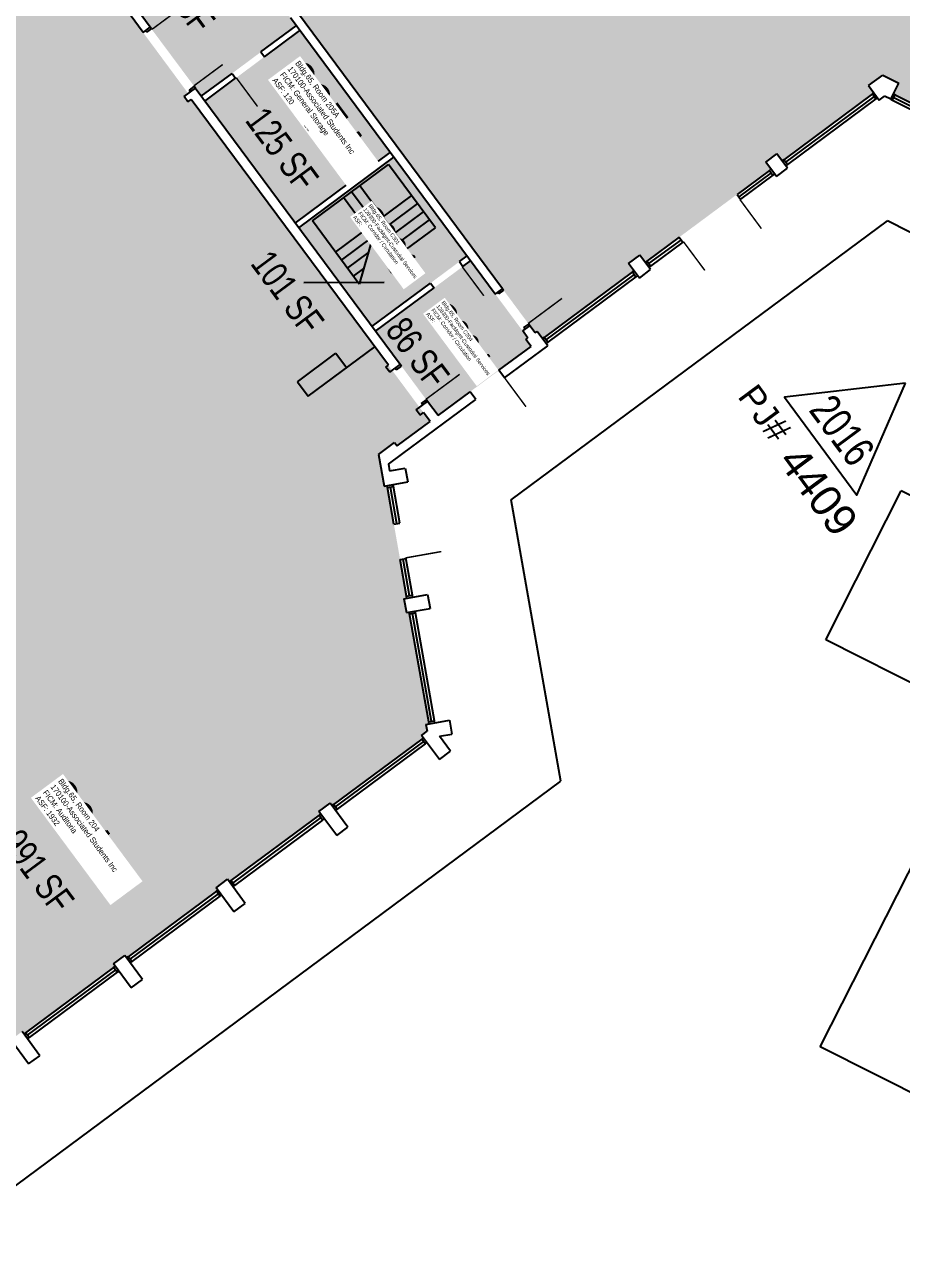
# Model space of a CAD drawing. Header units: inches. Extents: x 69218137 to 69223003, y 27671131 to 27674800.
# Drawn here: x 69219802 to 69220680, y 27671393 to 27672624 of the extents above; entities that cross this region are included whole.
import ezdxf
from ezdxf.enums import TextEntityAlignment as Align

# ---------------------------------------------------------------- set-up
doc = ezdxf.new("R2010")
doc.units = ezdxf.units.IN
doc.header["$LTSCALE"] = 25
doc.header["$MEASUREMENT"] = 0
doc.layers.get('0').update_dxf_attribs({"linetype": 'CONTINUOUS'})
for name, color, linetype in [('A-DOOR', 2, 'CONTINUOUS'), ('A-FLOR', 3, 'CONTINUOUS'), ('A-GLAZ', 1, 'CONTINUOUS'), ('A-IDEN-RNUM', 7, 'CONTINUOUS'), ('A-IDEN-SNUM', 4, 'CONTINUOUS'), ('A-IDEN-VNUM', 4, 'CONTINUOUS'), ('A-WALL', 5, 'CONTINUOUS'), ('AREA-TEXT', 3, 'CONTINUOUS'), ('Rooms-Category-Color', 7, 'CONTINUOUS'), ('Rooms-College-Color', 7, 'CONTINUOUS'), ('Rooms-Department-Color', 7, 'CONTINUOUS'), ('Rooms-Division-Color', 7, 'CONTINUOUS'), ('Rooms-Information', 7, 'CONTINUOUS')]:
    doc.layers.add(name, color=color, linetype=linetype)
doc.layers.add('A-REV', color=1, linetype='CONTINUOUS', true_color=0xff0000)
doc.styles.add('Arial', font='arial.ttf')
doc.styles.add('CP_AREA', font='arial.ttf', dxfattribs={"height": 15})
doc.styles.add('CP_ROOMSNUMBER', font='arial.ttf', dxfattribs={"height": 1})
doc.styles.add('CP_ROOMVNUMBER', font='arial.ttf', dxfattribs={"width": 0.85, "height": 0.075})

# ---------------------------------------------------------------- blocks, each defined once
blk = doc.blocks.new('ProjectRev')
at = {"transparency": 16777216}
blk.add_lwpolyline([(0, 0.122), (-0.1221, -0.0895), (0.1221, -0.0895)], close=True, dxfattribs=at)
at = {"transparency": 16777216, "insert": (-0.1798, -0.1151), "char_height": 0.05, "attachment_point": 1, "style": 'Arial'}
blk.add_mtext_dynamic_manual_height_columns('PJ#', width=0.24749, gutter_width=0.3125, heights=[0], dxfattribs=at)
at = {"transparency": 16777216, "style": 'Arial', "width": 0.75}
blk.add_attdef('YEAR', text='', height=0.05, dxfattribs=at).set_placement((0, 0), align=Align.MIDDLE_CENTER)
at = {"transparency": 16777216, "style": 'Arial'}
blk.add_attdef('PROJECT', text='', height=0.05, dxfattribs=at).set_placement((-0.0537, -0.1151), align=Align.TOP_LEFT)

msp = doc.modelspace()

# ---------------------------------------------------------------- hatches: boundary and pattern name
at = {"layer": 'Rooms-Category-Color', "true_color": 0xadadad}
for points in [[(69220502.3, 27673934.6), (69220502.2, 27673934.5), (69220473.7, 27673949), (69220363.4, 27673731.3), (69220383.9, 27673721), (69220329.2, 27673613), (69220335.4, 27673609.9), (69220327.3, 27673593.8), (69220321, 27673597), (69220155.6, 27673270.5), (69220161.8, 27673267.3), (69220153.7, 27673251.3), (69220137.6, 27673259.4), (69220139.7, 27673263.4), (69219933.6, 27673367.9), (69219805.2, 27673433), (69219804, 27673430.7), (69219801.4, 27673432.1), (69219749.8, 27673330.4), (69219752.5, 27673329.1), (69219746.2, 27673316.6), (69219743.1, 27673318.1), (69219692, 27673216.2), (69219694.6, 27673214.9), (69219688.3, 27673202.4), (69219685.6, 27673203.8), (69219634.1, 27673102.1), (69219636.8, 27673100.7), (69219635, 27673097.2), (69219971.2, 27672926.7), (69219973.9, 27672932.1), (69219986.4, 27672925.7), (69219935.4, 27672825.1), (69220313.1, 27672315.6), (69220315.1, 27672317.1), (69220320.5, 27672309.9), (69220412.1, 27672377.8), (69220406.7, 27672385), (69220418, 27672393.3), (69220423.3, 27672386.1), (69220549.2, 27672479.5), (69220543.9, 27672486.7), (69220555.1, 27672495), (69220560.5, 27672487.8), (69220652.4, 27672555.9), (69220647, 27672563.2), (69220661.2, 27672573.7), (69220677.2, 27672565.5), (69220671.8, 27672554.8), (69220763.7, 27672508.3), (69220769.1, 27672519), (69220781.6, 27672512.6), (69220776.1, 27672501.9), (69220877.8, 27672450.4), (69220883.3, 27672461.1), (69220896, 27672454.6), (69220893.3, 27672449.3), (69220994.9, 27672397.8), (69220997.7, 27672403.1), (69221009.9, 27672396.9), (69221004.5, 27672386.2), (69221106.2, 27672334.6), (69221111.6, 27672345.3), (69221117.8, 27672342.2), (69221121, 27672348.4), (69221142.4, 27672337.6), (69221140, 27672332.8), (69221537.8, 27672131.2), (69221647.8, 27672348.2), (69221551.5, 27672397.1), (69221615.7, 27672523.7), (69221712, 27672474.9), (69221765.4, 27672580.1), (69221760, 27672582.9), (69221766.3, 27672595.3), (69221778.8, 27672589), (69221777, 27672585.5), (69221909.9, 27672518.1), (69221911.7, 27672521.7), (69221915.3, 27672519.8), (69222026.5, 27672739.3), (69221593, 27672959), (69221769.4, 27673306.9), (69221887.1, 27673247.2), (69221961, 27673393), (69221843.3, 27673452.7), (69221890.3, 27673545.5), (69221922.4, 27673529.2), (69221949.8, 27673583.1), (69221917.6, 27673599.4), (69221940.2, 27673644), (69221832.3, 27673698.7), (69221830.5, 27673695.2), (69221817.1, 27673701.9), (69221765.6, 27673600.3), (69221779, 27673593.5), (69221772.6, 27673581), (69221759.3, 27673587.8), (69221707.7, 27673486.1), (69221721.1, 27673479.3), (69221714.8, 27673466.8), (69221701.4, 27673473.6), (69221649.9, 27673371.9), (69221663.2, 27673365.1), (69221656.9, 27673352.6), (69221640.8, 27673360.8), (69221602.8, 27673285.6), (69221605.4, 27673284.3), (69221592, 27673257.7), (69221605.4, 27673251), (69221599, 27673238.5), (69221585.7, 27673245.2), (69221534.1, 27673143.6), (69221547.5, 27673136.8), (69221541.2, 27673124.3), (69221527.8, 27673131.1), (69221476.2, 27673029.4), (69221489.6, 27673022.6), (69221483.3, 27673010.1), (69221461.9, 27673021), (69221464.2, 27673025.4), (69221129.7, 27673195), (69221126.5, 27673188.7), (69221110.4, 27673196.9), (69221287.2, 27673545.6), (69220962.5, 27673710.2), (69220958.9, 27673703), (69220939.3, 27673713), (69220942.9, 27673720.1), (69220505.8, 27673941.7), (69220502.9, 27673935.7), (69220539, 27673821.7), (69220864.7, 27673656.6), (69220851.2, 27673629.8), (69220894, 27673608.1), (69220907.6, 27673634.9), (69221141.3, 27673516.5), (69220777.8, 27672799.3), (69220201.6, 27673091.4), (69220462, 27673605.1), (69220435.2, 27673618.7), (69220538.3, 27673822.1), (69220502.2, 27673934.5)], [(69219862, 27672710), (69219869.2, 27672700.4), (69219862, 27672710), (69219957.2, 27672780.6), (69219964.3, 27672770.9), (69220009.6, 27672709.9), (69220022.7, 27672692.2), (69220068, 27672631.2), (69220073.9, 27672623.1), (69220038.5, 27672596.9), (69220009.6, 27672575.4), (69219978.9, 27672552.7), (69219973, 27672560.7), (69219927.6, 27672621.7), (69219914.5, 27672639.4), (69219869.2, 27672700.4)], [(69220149.7, 27672322), (69220076.5, 27672420.9), (69220171.6, 27672491.4), (69220244.9, 27672392.6)], [(69220205.4, 27672246.9), (69220178, 27672283.9), (69220153.3, 27672317.2), (69220248.4, 27672387.8), (69220273.2, 27672354.4), (69220300.6, 27672317.5), (69220305.9, 27672310.2), (69220303.9, 27672308.8), (69220309, 27672301.9), (69220215.8, 27672232.8)]]:
    msp.add_hatch(color=253, dxfattribs=at).paths.add_polyline_path(points)
at = {"layer": 'Rooms-Category-Color', "true_color": 0xffe090}
for points in [[(69219640.6, 27672923), (69219673.5, 27672947.5), (69219857.6, 27672699.2), (69219854.4, 27672696.8), (69219857.9, 27672692), (69219862.1, 27672695.1), (69219907.4, 27672634.1), (69219920.5, 27672616.4), (69219965.7, 27672555.3), (69219961.6, 27672552.2), (69219965.4, 27672547), (69219968.6, 27672549.4), (69220152.4, 27672301.6), (69219338.7, 27671698.3), (69219306.6, 27671741.7), (69219279.2, 27671778.6), (69219224.4, 27671852.5), (69218974.2, 27672189.8), (69218919.4, 27672263.8), (69218892, 27672300.7), (69218859.8, 27672344.1), (69219611.7, 27672901.6)], [(69220156.3, 27672193.7), (69220157.8, 27672185.3), (69220161.8, 27672162.2), (69220164.8, 27672162.7), (69220184.7, 27672049.9), (69220181.7, 27672049.4), (69220184.1, 27672035.6), (69220187.1, 27672036.1), (69220206.8, 27671924.1), (69220203.9, 27671923.6), (69220205.1, 27671916.8), (69220199.3, 27671912.5), (69220201.1, 27671910.1), (69220109.5, 27671842.2), (69220107.7, 27671844.6), (69220096.5, 27671836.3), (69220098.3, 27671833.9), (69220006.7, 27671766), (69220004.9, 27671768.4), (69219993.7, 27671760), (69219995.5, 27671757.6), (69219903.9, 27671689.7), (69219902.1, 27671692.1), (69219890.9, 27671683.8), (69219892.6, 27671681.4), (69219801.1, 27671613.5), (69219799.3, 27671615.9), (69219788, 27671607.6), (69219789.9, 27671605.1), (69219698.3, 27671537.2), (69219696.5, 27671539.7), (69219690.7, 27671535.4), (69219684.6, 27671538.5), (69219683.2, 27671535.8), (69219581.7, 27671587.2), (69219583.1, 27671589.9), (69219570.6, 27671596.3), (69219569.2, 27671593.5), (69219466.4, 27671645.6), (69219468, 27671648.5), (69219462.4, 27671651.4), (69219449.6, 27671657.9), (69219438.6, 27671663.4), (69219418.1, 27671648.2), (69219421.1, 27671644.2), (69219389.1, 27671620.4), (69219339.2, 27671687.7), (69219338.7, 27671698.3), (69220152.4, 27672301.6), (69220207.8, 27672226.9), (69220174.8, 27672202.5), (69220172.4, 27672205.7)]]:
    msp.add_hatch(color=41, dxfattribs=at).paths.add_polyline_path(points)
at = {"layer": 'Rooms-Category-Color', "true_color": 0xe3c5e1}
msp.add_hatch(color=254, dxfattribs=at).paths.add_polyline_path([(69220042.1, 27672592.1), (69220077.5, 27672618.3), (69220168, 27672496.2), (69220072.9, 27672425.7), (69219982.5, 27672547.8), (69220013.2, 27672570.6)])
at = {"layer": 'Rooms-College-Color', "true_color": 0xadadad}
for points in [[(69220502.3, 27673934.6), (69220502.2, 27673934.5), (69220473.7, 27673949), (69220363.4, 27673731.3), (69220383.9, 27673721), (69220329.2, 27673613), (69220335.4, 27673609.9), (69220327.3, 27673593.8), (69220321, 27673597), (69220155.6, 27673270.5), (69220161.8, 27673267.3), (69220153.7, 27673251.3), (69220137.6, 27673259.4), (69220139.7, 27673263.4), (69219933.6, 27673367.9), (69219805.2, 27673433), (69219804, 27673430.7), (69219801.4, 27673432.1), (69219749.8, 27673330.4), (69219752.5, 27673329.1), (69219746.2, 27673316.6), (69219743.1, 27673318.1), (69219692, 27673216.2), (69219694.6, 27673214.9), (69219688.3, 27673202.4), (69219685.6, 27673203.8), (69219634.1, 27673102.1), (69219636.8, 27673100.7), (69219635, 27673097.2), (69219971.2, 27672926.7), (69219973.9, 27672932.1), (69219986.4, 27672925.7), (69219935.4, 27672825.1), (69220313.1, 27672315.6), (69220315.1, 27672317.1), (69220320.5, 27672309.9), (69220412.1, 27672377.8), (69220406.7, 27672385), (69220418, 27672393.3), (69220423.3, 27672386.1), (69220549.2, 27672479.5), (69220543.9, 27672486.7), (69220555.1, 27672495), (69220560.5, 27672487.8), (69220652.4, 27672555.9), (69220647, 27672563.2), (69220661.2, 27672573.7), (69220677.2, 27672565.5), (69220671.8, 27672554.8), (69220763.7, 27672508.3), (69220769.1, 27672519), (69220781.6, 27672512.6), (69220776.1, 27672501.9), (69220877.8, 27672450.4), (69220883.3, 27672461.1), (69220896, 27672454.6), (69220893.3, 27672449.3), (69220994.9, 27672397.8), (69220997.7, 27672403.1), (69221009.9, 27672396.9), (69221004.5, 27672386.2), (69221106.2, 27672334.6), (69221111.6, 27672345.3), (69221117.8, 27672342.2), (69221121, 27672348.4), (69221142.4, 27672337.6), (69221140, 27672332.8), (69221537.8, 27672131.2), (69221647.8, 27672348.2), (69221551.5, 27672397.1), (69221615.7, 27672523.7), (69221712, 27672474.9), (69221765.4, 27672580.1), (69221760, 27672582.9), (69221766.3, 27672595.3), (69221778.8, 27672589), (69221777, 27672585.5), (69221909.9, 27672518.1), (69221911.7, 27672521.7), (69221915.3, 27672519.8), (69222026.5, 27672739.3), (69221593, 27672959), (69221769.4, 27673306.9), (69221887.1, 27673247.2), (69221961, 27673393), (69221843.3, 27673452.7), (69221890.3, 27673545.5), (69221922.4, 27673529.2), (69221949.8, 27673583.1), (69221917.6, 27673599.4), (69221940.2, 27673644), (69221832.3, 27673698.7), (69221830.5, 27673695.2), (69221817.1, 27673701.9), (69221765.6, 27673600.3), (69221779, 27673593.5), (69221772.6, 27673581), (69221759.3, 27673587.8), (69221707.7, 27673486.1), (69221721.1, 27673479.3), (69221714.8, 27673466.8), (69221701.4, 27673473.6), (69221649.9, 27673371.9), (69221663.2, 27673365.1), (69221656.9, 27673352.6), (69221640.8, 27673360.8), (69221602.8, 27673285.6), (69221605.4, 27673284.3), (69221592, 27673257.7), (69221605.4, 27673251), (69221599, 27673238.5), (69221585.7, 27673245.2), (69221534.1, 27673143.6), (69221547.5, 27673136.8), (69221541.2, 27673124.3), (69221527.8, 27673131.1), (69221476.2, 27673029.4), (69221489.6, 27673022.6), (69221483.3, 27673010.1), (69221461.9, 27673021), (69221464.2, 27673025.4), (69221129.7, 27673195), (69221126.5, 27673188.7), (69221110.4, 27673196.9), (69221287.2, 27673545.6), (69220962.5, 27673710.2), (69220958.9, 27673703), (69220939.3, 27673713), (69220942.9, 27673720.1), (69220505.8, 27673941.7), (69220502.9, 27673935.7), (69220539, 27673821.7), (69220864.7, 27673656.6), (69220851.2, 27673629.8), (69220894, 27673608.1), (69220907.6, 27673634.9), (69221141.3, 27673516.5), (69220777.8, 27672799.3), (69220201.6, 27673091.4), (69220462, 27673605.1), (69220435.2, 27673618.7), (69220538.3, 27673822.1), (69220502.2, 27673934.5)], [(69219640.6, 27672923), (69219673.5, 27672947.5), (69219857.6, 27672699.2), (69219854.4, 27672696.8), (69219857.9, 27672692), (69219862.1, 27672695.1), (69219907.4, 27672634.1), (69219920.5, 27672616.4), (69219965.7, 27672555.3), (69219961.6, 27672552.2), (69219965.4, 27672547), (69219968.6, 27672549.4), (69220152.4, 27672301.6), (69219338.7, 27671698.3), (69219306.6, 27671741.7), (69219279.2, 27671778.6), (69219224.4, 27671852.5), (69218974.2, 27672189.8), (69218919.4, 27672263.8), (69218892, 27672300.7), (69218859.8, 27672344.1), (69219611.7, 27672901.6)], [(69219862, 27672710), (69219869.2, 27672700.4), (69219862, 27672710), (69219957.2, 27672780.6), (69219964.3, 27672770.9), (69220009.6, 27672709.9), (69220022.7, 27672692.2), (69220068, 27672631.2), (69220073.9, 27672623.1), (69220038.5, 27672596.9), (69220009.6, 27672575.4), (69219978.9, 27672552.7), (69219973, 27672560.7), (69219927.6, 27672621.7), (69219914.5, 27672639.4), (69219869.2, 27672700.4)], [(69220042.1, 27672592.1), (69220077.5, 27672618.3), (69220168, 27672496.2), (69220072.9, 27672425.7), (69219982.5, 27672547.8), (69220013.2, 27672570.6)], [(69220149.7, 27672322), (69220076.5, 27672420.9), (69220171.6, 27672491.4), (69220244.9, 27672392.6)], [(69220205.4, 27672246.9), (69220178, 27672283.9), (69220153.3, 27672317.2), (69220248.4, 27672387.8), (69220273.2, 27672354.4), (69220300.6, 27672317.5), (69220305.9, 27672310.2), (69220303.9, 27672308.8), (69220309, 27672301.9), (69220215.8, 27672232.8)], [(69220156.3, 27672193.7), (69220157.8, 27672185.3), (69220161.8, 27672162.2), (69220164.8, 27672162.7), (69220184.7, 27672049.9), (69220181.7, 27672049.4), (69220184.1, 27672035.6), (69220187.1, 27672036.1), (69220206.8, 27671924.1), (69220203.9, 27671923.6), (69220205.1, 27671916.8), (69220199.3, 27671912.5), (69220201.1, 27671910.1), (69220109.5, 27671842.2), (69220107.7, 27671844.6), (69220096.5, 27671836.3), (69220098.3, 27671833.9), (69220006.7, 27671766), (69220004.9, 27671768.4), (69219993.7, 27671760), (69219995.5, 27671757.6), (69219903.9, 27671689.7), (69219902.1, 27671692.1), (69219890.9, 27671683.8), (69219892.6, 27671681.4), (69219801.1, 27671613.5), (69219799.3, 27671615.9), (69219788, 27671607.6), (69219789.9, 27671605.1), (69219698.3, 27671537.2), (69219696.5, 27671539.7), (69219690.7, 27671535.4), (69219684.6, 27671538.5), (69219683.2, 27671535.8), (69219581.7, 27671587.2), (69219583.1, 27671589.9), (69219570.6, 27671596.3), (69219569.2, 27671593.5), (69219466.4, 27671645.6), (69219468, 27671648.5), (69219462.4, 27671651.4), (69219449.6, 27671657.9), (69219438.6, 27671663.4), (69219418.1, 27671648.2), (69219421.1, 27671644.2), (69219389.1, 27671620.4), (69219339.2, 27671687.7), (69219338.7, 27671698.3), (69220152.4, 27672301.6), (69220207.8, 27672226.9), (69220174.8, 27672202.5), (69220172.4, 27672205.7)]]:
    msp.add_hatch(color=253, dxfattribs=at).paths.add_polyline_path(points)
at = {"layer": 'Rooms-Department-Color', "true_color": 0xacacac}
for points in [[(69220502.3, 27673934.6), (69220502.2, 27673934.5), (69220473.7, 27673949), (69220363.4, 27673731.3), (69220383.9, 27673721), (69220329.2, 27673613), (69220335.4, 27673609.9), (69220327.3, 27673593.8), (69220321, 27673597), (69220155.6, 27673270.5), (69220161.8, 27673267.3), (69220153.7, 27673251.3), (69220137.6, 27673259.4), (69220139.7, 27673263.4), (69219933.6, 27673367.9), (69219805.2, 27673433), (69219804, 27673430.7), (69219801.4, 27673432.1), (69219749.8, 27673330.4), (69219752.5, 27673329.1), (69219746.2, 27673316.6), (69219743.1, 27673318.1), (69219692, 27673216.2), (69219694.6, 27673214.9), (69219688.3, 27673202.4), (69219685.6, 27673203.8), (69219634.1, 27673102.1), (69219636.8, 27673100.7), (69219635, 27673097.2), (69219971.2, 27672926.7), (69219973.9, 27672932.1), (69219986.4, 27672925.7), (69219935.4, 27672825.1), (69220313.1, 27672315.6), (69220315.1, 27672317.1), (69220320.5, 27672309.9), (69220412.1, 27672377.8), (69220406.7, 27672385), (69220418, 27672393.3), (69220423.3, 27672386.1), (69220549.2, 27672479.5), (69220543.9, 27672486.7), (69220555.1, 27672495), (69220560.5, 27672487.8), (69220652.4, 27672555.9), (69220647, 27672563.2), (69220661.2, 27672573.7), (69220677.2, 27672565.5), (69220671.8, 27672554.8), (69220763.7, 27672508.3), (69220769.1, 27672519), (69220781.6, 27672512.6), (69220776.1, 27672501.9), (69220877.8, 27672450.4), (69220883.3, 27672461.1), (69220896, 27672454.6), (69220893.3, 27672449.3), (69220994.9, 27672397.8), (69220997.7, 27672403.1), (69221009.9, 27672396.9), (69221004.5, 27672386.2), (69221106.2, 27672334.6), (69221111.6, 27672345.3), (69221117.8, 27672342.2), (69221121, 27672348.4), (69221142.4, 27672337.6), (69221140, 27672332.8), (69221537.8, 27672131.2), (69221647.8, 27672348.2), (69221551.5, 27672397.1), (69221615.7, 27672523.7), (69221712, 27672474.9), (69221765.4, 27672580.1), (69221760, 27672582.9), (69221766.3, 27672595.3), (69221778.8, 27672589), (69221777, 27672585.5), (69221909.9, 27672518.1), (69221911.7, 27672521.7), (69221915.3, 27672519.8), (69222026.5, 27672739.3), (69221593, 27672959), (69221769.4, 27673306.9), (69221887.1, 27673247.2), (69221961, 27673393), (69221843.3, 27673452.7), (69221890.3, 27673545.5), (69221922.4, 27673529.2), (69221949.8, 27673583.1), (69221917.6, 27673599.4), (69221940.2, 27673644), (69221832.3, 27673698.7), (69221830.5, 27673695.2), (69221817.1, 27673701.9), (69221765.6, 27673600.3), (69221779, 27673593.5), (69221772.6, 27673581), (69221759.3, 27673587.8), (69221707.7, 27673486.1), (69221721.1, 27673479.3), (69221714.8, 27673466.8), (69221701.4, 27673473.6), (69221649.9, 27673371.9), (69221663.2, 27673365.1), (69221656.9, 27673352.6), (69221640.8, 27673360.8), (69221602.8, 27673285.6), (69221605.4, 27673284.3), (69221592, 27673257.7), (69221605.4, 27673251), (69221599, 27673238.5), (69221585.7, 27673245.2), (69221534.1, 27673143.6), (69221547.5, 27673136.8), (69221541.2, 27673124.3), (69221527.8, 27673131.1), (69221476.2, 27673029.4), (69221489.6, 27673022.6), (69221483.3, 27673010.1), (69221461.9, 27673021), (69221464.2, 27673025.4), (69221129.7, 27673195), (69221126.5, 27673188.7), (69221110.4, 27673196.9), (69221287.2, 27673545.6), (69220962.5, 27673710.2), (69220958.9, 27673703), (69220939.3, 27673713), (69220942.9, 27673720.1), (69220505.8, 27673941.7), (69220502.9, 27673935.7), (69220539, 27673821.7), (69220864.7, 27673656.6), (69220851.2, 27673629.8), (69220894, 27673608.1), (69220907.6, 27673634.9), (69221141.3, 27673516.5), (69220777.8, 27672799.3), (69220201.6, 27673091.4), (69220462, 27673605.1), (69220435.2, 27673618.7), (69220538.3, 27673822.1), (69220502.2, 27673934.5)], [(69219862, 27672710), (69219869.2, 27672700.4), (69219862, 27672710), (69219957.2, 27672780.6), (69219964.3, 27672770.9), (69220009.6, 27672709.9), (69220022.7, 27672692.2), (69220068, 27672631.2), (69220073.9, 27672623.1), (69220038.5, 27672596.9), (69220009.6, 27672575.4), (69219978.9, 27672552.7), (69219973, 27672560.7), (69219927.6, 27672621.7), (69219914.5, 27672639.4), (69219869.2, 27672700.4)], [(69220149.7, 27672322), (69220076.5, 27672420.9), (69220171.6, 27672491.4), (69220244.9, 27672392.6)], [(69220205.4, 27672246.9), (69220178, 27672283.9), (69220153.3, 27672317.2), (69220248.4, 27672387.8), (69220273.2, 27672354.4), (69220300.6, 27672317.5), (69220305.9, 27672310.2), (69220303.9, 27672308.8), (69220309, 27672301.9), (69220215.8, 27672232.8)]]:
    msp.add_hatch(color=253, dxfattribs=at).paths.add_polyline_path(points)
at = {"layer": 'Rooms-Department-Color', "true_color": 0x604aed}
for points in [[(69219640.6, 27672923), (69219673.5, 27672947.5), (69219857.6, 27672699.2), (69219854.4, 27672696.8), (69219857.9, 27672692), (69219862.1, 27672695.1), (69219907.4, 27672634.1), (69219920.5, 27672616.4), (69219965.7, 27672555.3), (69219961.6, 27672552.2), (69219965.4, 27672547), (69219968.6, 27672549.4), (69220152.4, 27672301.6), (69219338.7, 27671698.3), (69219306.6, 27671741.7), (69219279.2, 27671778.6), (69219224.4, 27671852.5), (69218974.2, 27672189.8), (69218919.4, 27672263.8), (69218892, 27672300.7), (69218859.8, 27672344.1), (69219611.7, 27672901.6)], [(69220042.1, 27672592.1), (69220077.5, 27672618.3), (69220168, 27672496.2), (69220072.9, 27672425.7), (69219982.5, 27672547.8), (69220013.2, 27672570.6)], [(69220156.3, 27672193.7), (69220157.8, 27672185.3), (69220161.8, 27672162.2), (69220164.8, 27672162.7), (69220184.7, 27672049.9), (69220181.7, 27672049.4), (69220184.1, 27672035.6), (69220187.1, 27672036.1), (69220206.8, 27671924.1), (69220203.9, 27671923.6), (69220205.1, 27671916.8), (69220199.3, 27671912.5), (69220201.1, 27671910.1), (69220109.5, 27671842.2), (69220107.7, 27671844.6), (69220096.5, 27671836.3), (69220098.3, 27671833.9), (69220006.7, 27671766), (69220004.9, 27671768.4), (69219993.7, 27671760), (69219995.5, 27671757.6), (69219903.9, 27671689.7), (69219902.1, 27671692.1), (69219890.9, 27671683.8), (69219892.6, 27671681.4), (69219801.1, 27671613.5), (69219799.3, 27671615.9), (69219788, 27671607.6), (69219789.9, 27671605.1), (69219698.3, 27671537.2), (69219696.5, 27671539.7), (69219690.7, 27671535.4), (69219684.6, 27671538.5), (69219683.2, 27671535.8), (69219581.7, 27671587.2), (69219583.1, 27671589.9), (69219570.6, 27671596.3), (69219569.2, 27671593.5), (69219466.4, 27671645.6), (69219468, 27671648.5), (69219462.4, 27671651.4), (69219449.6, 27671657.9), (69219438.6, 27671663.4), (69219418.1, 27671648.2), (69219421.1, 27671644.2), (69219389.1, 27671620.4), (69219339.2, 27671687.7), (69219338.7, 27671698.3), (69220152.4, 27672301.6), (69220207.8, 27672226.9), (69220174.8, 27672202.5), (69220172.4, 27672205.7)]]:
    msp.add_hatch(color=173, dxfattribs=at).paths.add_polyline_path(points)
at = {"layer": 'Rooms-Division-Color', "true_color": 0xadadad}
for points in [[(69220502.3, 27673934.6), (69220502.2, 27673934.5), (69220473.7, 27673949), (69220363.4, 27673731.3), (69220383.9, 27673721), (69220329.2, 27673613), (69220335.4, 27673609.9), (69220327.3, 27673593.8), (69220321, 27673597), (69220155.6, 27673270.5), (69220161.8, 27673267.3), (69220153.7, 27673251.3), (69220137.6, 27673259.4), (69220139.7, 27673263.4), (69219933.6, 27673367.9), (69219805.2, 27673433), (69219804, 27673430.7), (69219801.4, 27673432.1), (69219749.8, 27673330.4), (69219752.5, 27673329.1), (69219746.2, 27673316.6), (69219743.1, 27673318.1), (69219692, 27673216.2), (69219694.6, 27673214.9), (69219688.3, 27673202.4), (69219685.6, 27673203.8), (69219634.1, 27673102.1), (69219636.8, 27673100.7), (69219635, 27673097.2), (69219971.2, 27672926.7), (69219973.9, 27672932.1), (69219986.4, 27672925.7), (69219935.4, 27672825.1), (69220313.1, 27672315.6), (69220315.1, 27672317.1), (69220320.5, 27672309.9), (69220412.1, 27672377.8), (69220406.7, 27672385), (69220418, 27672393.3), (69220423.3, 27672386.1), (69220549.2, 27672479.5), (69220543.9, 27672486.7), (69220555.1, 27672495), (69220560.5, 27672487.8), (69220652.4, 27672555.9), (69220647, 27672563.2), (69220661.2, 27672573.7), (69220677.2, 27672565.5), (69220671.8, 27672554.8), (69220763.7, 27672508.3), (69220769.1, 27672519), (69220781.6, 27672512.6), (69220776.1, 27672501.9), (69220877.8, 27672450.4), (69220883.3, 27672461.1), (69220896, 27672454.6), (69220893.3, 27672449.3), (69220994.9, 27672397.8), (69220997.7, 27672403.1), (69221009.9, 27672396.9), (69221004.5, 27672386.2), (69221106.2, 27672334.6), (69221111.6, 27672345.3), (69221117.8, 27672342.2), (69221121, 27672348.4), (69221142.4, 27672337.6), (69221140, 27672332.8), (69221537.8, 27672131.2), (69221647.8, 27672348.2), (69221551.5, 27672397.1), (69221615.7, 27672523.7), (69221712, 27672474.9), (69221765.4, 27672580.1), (69221760, 27672582.9), (69221766.3, 27672595.3), (69221778.8, 27672589), (69221777, 27672585.5), (69221909.9, 27672518.1), (69221911.7, 27672521.7), (69221915.3, 27672519.8), (69222026.5, 27672739.3), (69221593, 27672959), (69221769.4, 27673306.9), (69221887.1, 27673247.2), (69221961, 27673393), (69221843.3, 27673452.7), (69221890.3, 27673545.5), (69221922.4, 27673529.2), (69221949.8, 27673583.1), (69221917.6, 27673599.4), (69221940.2, 27673644), (69221832.3, 27673698.7), (69221830.5, 27673695.2), (69221817.1, 27673701.9), (69221765.6, 27673600.3), (69221779, 27673593.5), (69221772.6, 27673581), (69221759.3, 27673587.8), (69221707.7, 27673486.1), (69221721.1, 27673479.3), (69221714.8, 27673466.8), (69221701.4, 27673473.6), (69221649.9, 27673371.9), (69221663.2, 27673365.1), (69221656.9, 27673352.6), (69221640.8, 27673360.8), (69221602.8, 27673285.6), (69221605.4, 27673284.3), (69221592, 27673257.7), (69221605.4, 27673251), (69221599, 27673238.5), (69221585.7, 27673245.2), (69221534.1, 27673143.6), (69221547.5, 27673136.8), (69221541.2, 27673124.3), (69221527.8, 27673131.1), (69221476.2, 27673029.4), (69221489.6, 27673022.6), (69221483.3, 27673010.1), (69221461.9, 27673021), (69221464.2, 27673025.4), (69221129.7, 27673195), (69221126.5, 27673188.7), (69221110.4, 27673196.9), (69221287.2, 27673545.6), (69220962.5, 27673710.2), (69220958.9, 27673703), (69220939.3, 27673713), (69220942.9, 27673720.1), (69220505.8, 27673941.7), (69220502.9, 27673935.7), (69220539, 27673821.7), (69220864.7, 27673656.6), (69220851.2, 27673629.8), (69220894, 27673608.1), (69220907.6, 27673634.9), (69221141.3, 27673516.5), (69220777.8, 27672799.3), (69220201.6, 27673091.4), (69220462, 27673605.1), (69220435.2, 27673618.7), (69220538.3, 27673822.1), (69220502.2, 27673934.5)], [(69219862, 27672710), (69219869.2, 27672700.4), (69219862, 27672710), (69219957.2, 27672780.6), (69219964.3, 27672770.9), (69220009.6, 27672709.9), (69220022.7, 27672692.2), (69220068, 27672631.2), (69220073.9, 27672623.1), (69220038.5, 27672596.9), (69220009.6, 27672575.4), (69219978.9, 27672552.7), (69219973, 27672560.7), (69219927.6, 27672621.7), (69219914.5, 27672639.4), (69219869.2, 27672700.4)], [(69220149.7, 27672322), (69220076.5, 27672420.9), (69220171.6, 27672491.4), (69220244.9, 27672392.6)], [(69220205.4, 27672246.9), (69220178, 27672283.9), (69220153.3, 27672317.2), (69220248.4, 27672387.8), (69220273.2, 27672354.4), (69220300.6, 27672317.5), (69220305.9, 27672310.2), (69220303.9, 27672308.8), (69220309, 27672301.9), (69220215.8, 27672232.8)]]:
    msp.add_hatch(color=253, dxfattribs=at).paths.add_polyline_path(points)
at = {"layer": 'Rooms-Division-Color', "true_color": 0x604aed}
for points in [[(69219640.6, 27672923), (69219673.5, 27672947.5), (69219857.6, 27672699.2), (69219854.4, 27672696.8), (69219857.9, 27672692), (69219862.1, 27672695.1), (69219907.4, 27672634.1), (69219920.5, 27672616.4), (69219965.7, 27672555.3), (69219961.6, 27672552.2), (69219965.4, 27672547), (69219968.6, 27672549.4), (69220152.4, 27672301.6), (69219338.7, 27671698.3), (69219306.6, 27671741.7), (69219279.2, 27671778.6), (69219224.4, 27671852.5), (69218974.2, 27672189.8), (69218919.4, 27672263.8), (69218892, 27672300.7), (69218859.8, 27672344.1), (69219611.7, 27672901.6)], [(69220042.1, 27672592.1), (69220077.5, 27672618.3), (69220168, 27672496.2), (69220072.9, 27672425.7), (69219982.5, 27672547.8), (69220013.2, 27672570.6)], [(69220156.3, 27672193.7), (69220157.8, 27672185.3), (69220161.8, 27672162.2), (69220164.8, 27672162.7), (69220184.7, 27672049.9), (69220181.7, 27672049.4), (69220184.1, 27672035.6), (69220187.1, 27672036.1), (69220206.8, 27671924.1), (69220203.9, 27671923.6), (69220205.1, 27671916.8), (69220199.3, 27671912.5), (69220201.1, 27671910.1), (69220109.5, 27671842.2), (69220107.7, 27671844.6), (69220096.5, 27671836.3), (69220098.3, 27671833.9), (69220006.7, 27671766), (69220004.9, 27671768.4), (69219993.7, 27671760), (69219995.5, 27671757.6), (69219903.9, 27671689.7), (69219902.1, 27671692.1), (69219890.9, 27671683.8), (69219892.6, 27671681.4), (69219801.1, 27671613.5), (69219799.3, 27671615.9), (69219788, 27671607.6), (69219789.9, 27671605.1), (69219698.3, 27671537.2), (69219696.5, 27671539.7), (69219690.7, 27671535.4), (69219684.6, 27671538.5), (69219683.2, 27671535.8), (69219581.7, 27671587.2), (69219583.1, 27671589.9), (69219570.6, 27671596.3), (69219569.2, 27671593.5), (69219466.4, 27671645.6), (69219468, 27671648.5), (69219462.4, 27671651.4), (69219449.6, 27671657.9), (69219438.6, 27671663.4), (69219418.1, 27671648.2), (69219421.1, 27671644.2), (69219389.1, 27671620.4), (69219339.2, 27671687.7), (69219338.7, 27671698.3), (69220152.4, 27672301.6), (69220207.8, 27672226.9), (69220174.8, 27672202.5), (69220172.4, 27672205.7)]]:
    msp.add_hatch(color=173, dxfattribs=at).paths.add_polyline_path(points)

# ---------------------------------------------------------------- linework, layer by layer
at = {"layer": 'A-DOOR'}
for points in [[(69219929.5, 27672619.6, 1.5, 1.5, 0), (69219958.4, 27672641, 0, 0, 0), (69219958.8, 27672640.4, 0, 0, -0.414214), (69219949.3, 27672590.4, 0, 0, -0.414214)], [(69219971.3, 27672562.9, 1.5, 1.5, 0), (69220000.2, 27672584.3, 0, 0, 0), (69219999.8, 27672584.9, 0, 0, 0.414214), (69219949.1, 27672590.3, 0, 0, 0.414214)], [(69220013.7, 27672571.2, 1.5, 1.5, 0), (69220035.1, 27672542.3, 0, 0, 0), (69220035.7, 27672542.8, 0, 0, 0.414214), (69220041.1, 27672593.4, 0, 0, 0.414214)], [(69220518.2, 27672449, 1.5, 1.5, 0), (69220539.6, 27672420, 0, 0, 0), (69220540.2, 27672420.5, 0, 0, -0.414214), (69220489.9, 27672428, 0, 0, -0.414214)], [(69220461.5, 27672407, 1.5, 1.5, 0), (69220483, 27672378.1, 0, 0, 0), (69220482.4, 27672377.6, 0, 0, 0.414214), (69220489.9, 27672428, 0, 0, 0.414214)], [(69220240.2, 27672381.6, 1.5, 1.5, 0), (69220261.7, 27672352.7, 0, 0, 0), (69220261.1, 27672352.3, 0, 0, -0.414214), (69220211, 27672361.8, 0, 0, -0.414214)], [(69220306.1, 27672325, 1.5, 1.5, 0), (69220339.9, 27672350.1, 0, 0, 0), (69220340.3, 27672349.5, 0, 0, 0.414214), (69220281.6, 27672358.2, 0, 0, 0.414214)], [(69220203.7, 27672249.1, 1.5, 1.5, 0), (69220237.5, 27672274.1, 0, 0, 0), (69220237.9, 27672273.5, 0, 0, 0.414214), (69220179.2, 27672282.2, 0, 0, 0.414214)], [(69220282.5, 27672270.5, 1.5, 1.5, 0), (69220303.9, 27672241.6, 0, 0, 0), (69220304.5, 27672242, 0, 0, -0.414214), (69220254.2, 27672249.5, 0, 0, -0.414214)], [(69220183.6, 27672090.3, 1.5, 1.5, 0), (69220219.1, 27672096.6, 0, 0, 0), (69220219.2, 27672095.8, 0, 0, 0.414214), (69220177.5, 27672125, 0, 0, 0.414214)]]:
    msp.add_lwpolyline(points, format="xyseb", dxfattribs=at)
at = {"layer": 'A-FLOR'}
for p, q in [((69220090, 27672427.7), (69220166.3, 27672484.3)), ((69220213.3, 27672420.9), (69220166.3, 27672484.3)), ((69220152.6, 27672425.6), (69220129.3, 27672456.9)), ((69220160.6, 27672431.6), (69220137.4, 27672462.9)), ((69220113.2, 27672396.4), (69220189.5, 27672453)), ((69220144.5, 27672419.6), (69220121.3, 27672451)), ((69220166.5, 27672423.5), (69220195.5, 27672445)), ((69220184.4, 27672399.4), (69220160.6, 27672431.6)), ((69220172.5, 27672415.5), (69220201.4, 27672436.9)), ((69220137, 27672364.3), (69220090, 27672427.7)), ((69220150.5, 27672411.6), (69220144.5, 27672419.6)), ((69220178.5, 27672407.5), (69220207.4, 27672428.9)), ((69220184.4, 27672399.4), (69220213.3, 27672420.9)), ((69220289.2, 27672148.4), (69220665.9, 27672427.8)), ((69220834.1, 27672342.5), (69220665.9, 27672427.8)), ((69220119.1, 27672388.4), (69220150.5, 27672411.6)), ((69220150.5, 27672411.6), (69220137, 27672364.3)), ((69220125.1, 27672380.3), (69220146, 27672395.8)), ((69220131.1, 27672372.3), (69220141.5, 27672380.1)), ((69220598.6, 27671600.8), (69220932.7, 27672260)), ((69220338.8, 27671866.6), (69220289.2, 27672148.4)), ((69220604.2, 27672008.3), (69220679.7, 27672157.3)), ((69220727.8, 27672132.9), (69220679.7, 27672157.3)), ((69220764.1, 27671927.3), (69220604.2, 27672008.3)), ((69219699.9, 27671392.8), (69220338.8, 27671866.6)), ((69220734.2, 27671532.1), (69220598.6, 27671600.8))]:
    msp.add_line(p, q, dxfattribs=at)
at = {"layer": 'A-GLAZ'}
for p, q in [((69220650.8, 27672554.8), (69220562.1, 27672489)), ((69220673.6, 27672553.9), (69220761.9, 27672509.2)), ((69220652.6, 27672552.3), (69220563.9, 27672486.6)), ((69220654.3, 27672549.9), (69220565.7, 27672484.2)), ((69220670.9, 27672548.6), (69220759.2, 27672503.8)), ((69220672.2, 27672551.2), (69220760.5, 27672506.5)), ((69220547.6, 27672478.3), (69220515.2, 27672454.2)), ((69220549.4, 27672475.9), (69220517, 27672451.8)), ((69220551.2, 27672473.5), (69220518.8, 27672449.4)), ((69220457.4, 27672411.3), (69220424.9, 27672387.3)), ((69220459.2, 27672408.9), (69220426.7, 27672384.9)), ((69220460.9, 27672406.5), (69220428.5, 27672382.5)), ((69220410.5, 27672376.6), (69220322.1, 27672311.1)), ((69220412.3, 27672374.2), (69220323.9, 27672308.6)), ((69220414, 27672371.8), (69220325.7, 27672306.2)), ((69220171.6, 27672124), (69220165.1, 27672160.7)), ((69220174.6, 27672124.5), (69220168.1, 27672161.2)), ((69220177.5, 27672125), (69220171.1, 27672161.7)), ((69220184.3, 27672051.9), (69220177.9, 27672088.6)), ((69220187.3, 27672052.4), (69220180.8, 27672089.1)), ((69220190.2, 27672052.9), (69220183.6, 27672090.3)), ((69220206.5, 27671926.1), (69220187.4, 27672034.1)), ((69220209.4, 27671926.6), (69220190.4, 27672034.7)), ((69220212.4, 27671927.1), (69220193.4, 27672035.2)), ((69220199.5, 27671908.9), (69220111.1, 27671843.4)), ((69220201.3, 27671906.5), (69220112.9, 27671841)), ((69220203.1, 27671904.1), (69220114.7, 27671838.6)), ((69220096.7, 27671832.7), (69220008.3, 27671767.2)), ((69220098.5, 27671830.3), (69220010.1, 27671764.7)), ((69220100.3, 27671827.8), (69220011.9, 27671762.3)), ((69219993.9, 27671756.4), (69219905.5, 27671690.9)), ((69219995.6, 27671754), (69219907.3, 27671688.5)), ((69219997.4, 27671751.6), (69219909.1, 27671686.1)), ((69219891, 27671680.2), (69219802.7, 27671614.7)), ((69219892.8, 27671677.8), (69219804.5, 27671612.3)), ((69219894.6, 27671675.4), (69219806.3, 27671609.9))]:
    msp.add_line(p, q, dxfattribs=at)
at = {"layer": 'A-IDEN-VNUM'}
msp.add_line((69220081.5, 27672366), (69220161.9, 27672366.4), dxfattribs=at)
at = {"layer": 'A-WALL'}
for p, q in [((69219927.7, 27672621.7), (69219914.6, 27672639.4)), ((69219920.5, 27672616.4), (69219907.4, 27672634.1)), ((69220273.2, 27672354.4), (69220068, 27672631.2)), ((69220280.4, 27672359.8), (69220075.2, 27672636.5)), ((69219920.5, 27672616.4), (69219927.7, 27672621.7)), ((69219924.1, 27672616.6), (69219922.9, 27672618.2)), ((69219924.1, 27672616.6), (69219928.9, 27672620.1)), ((69219928.9, 27672620.1), (69219927.7, 27672621.7)), ((69220038.5, 27672596.9), (69220073.9, 27672623.1)), ((69220042.1, 27672592.1), (69220077.5, 27672618.3)), ((69220038.5, 27672596.9), (69220042.1, 27672592.1)), ((69219978.8, 27672552.6), (69220009.6, 27672575.4)), ((69219982.3, 27672547.7), (69220013.2, 27672570.6)), ((69220009.6, 27672575.4), (69220013.2, 27672570.6)), ((69220647, 27672563.2), (69220661.2, 27672573.7)), ((69220661.2, 27672573.7), (69220677.2, 27672565.5)), ((69220669.1, 27672549.5), (69220677.2, 27672565.5)), ((69219961.6, 27672552.2), (69219973, 27672560.7)), ((69219966.9, 27672558.7), (69219971.8, 27672562.3)), ((69219968.1, 27672557.1), (69219966.9, 27672558.7)), ((69219973, 27672560.7), (69219971.8, 27672562.3)), ((69220178, 27672283.8), (69219972.8, 27672560.6)), ((69220647, 27672563.2), (69220657.7, 27672548.7)), ((69220652.4, 27672555.9), (69220650.8, 27672554.8)), ((69220650.8, 27672554.8), (69220654.3, 27672549.9)), ((69220670.9, 27672548.6), (69220673.6, 27672553.9)), ((69220671.8, 27672554.8), (69220673.6, 27672553.9)), ((69219965.4, 27672547), (69219961.6, 27672552.2)), ((69219965.4, 27672547), (69219968.6, 27672549.4)), ((69220166.1, 27672283.1), (69219968.6, 27672549.4)), ((69220656, 27672551.1), (69220654.3, 27672549.9)), ((69220657.7, 27672548.7), (69220662.9, 27672552.6)), ((69220669.1, 27672549.5), (69220662.9, 27672552.6)), ((69220669.1, 27672549.5), (69220670.9, 27672548.6)), ((69220072.9, 27672425.6), (69220168, 27672496.2)), ((69220076.4, 27672420.8), (69220171.6, 27672491.4)), ((69220543.9, 27672486.7), (69220555.1, 27672495)), ((69220565.8, 27672480.6), (69220555.1, 27672495)), ((69220554.6, 27672472.2), (69220543.9, 27672486.7)), ((69220549.2, 27672479.5), (69220547.6, 27672478.3)), ((69220554.6, 27672472.2), (69220565.8, 27672480.6)), ((69220562.1, 27672489), (69220560.5, 27672487.8)), ((69220565.7, 27672484.2), (69220562.1, 27672489)), ((69220565.7, 27672484.2), (69220564.1, 27672483)), ((69220547.6, 27672478.3), (69220551.2, 27672473.5)), ((69220552.8, 27672474.6), (69220551.2, 27672473.5)), ((69220515.2, 27672454.2), (69220518.8, 27672449.4)), ((69220457.4, 27672411.3), (69220460.9, 27672406.5)), ((69220406.7, 27672385), (69220418, 27672393.3)), ((69220428.7, 27672378.9), (69220418, 27672393.3)), ((69220237.2, 27672386.9), (69220244.9, 27672392.6)), ((69220237.2, 27672386.9), (69220240.8, 27672382.1)), ((69220240.8, 27672382.1), (69220248.4, 27672387.8)), ((69220417.4, 27672370.5), (69220406.7, 27672385)), ((69220424.9, 27672387.3), (69220423.3, 27672386.1)), ((69220428.5, 27672382.5), (69220424.9, 27672387.3)), ((69220428.5, 27672382.5), (69220426.9, 27672381.3)), ((69220412.1, 27672377.8), (69220410.5, 27672376.6)), ((69220410.5, 27672376.6), (69220414, 27672371.8)), ((69220415.7, 27672372.9), (69220414, 27672371.8)), ((69220417.4, 27672370.5), (69220428.7, 27672378.9)), ((69220149.7, 27672322), (69220208.3, 27672365.5)), ((69220153.3, 27672317.2), (69220211.9, 27672360.7)), ((69220208.3, 27672365.5), (69220211.9, 27672360.7)), ((69220273.2, 27672354.4), (69220280.4, 27672359.8)), ((69220276.8, 27672354.6), (69220275.6, 27672356.2)), ((69220276.8, 27672354.6), (69220281.6, 27672358.2)), ((69220281.6, 27672358.2), (69220280.4, 27672359.8)), ((69220300.6, 27672317.5), (69220307.8, 27672322.8)), ((69220301.8, 27672320.9), (69220306.6, 27672324.4)), ((69220303, 27672319.3), (69220301.8, 27672320.9)), ((69220307.8, 27672322.8), (69220306.6, 27672324.4)), ((69220313.1, 27672315.6), (69220307.8, 27672322.8)), ((69220305.9, 27672310.2), (69220300.6, 27672317.5)), ((69220303.9, 27672308.8), (69220305.9, 27672310.2)), ((69220309, 27672301.9), (69220303.9, 27672308.8)), ((69220313.1, 27672315.6), (69220315.1, 27672317.1)), ((69220325.9, 27672302.6), (69220315.1, 27672317.1)), ((69220322.1, 27672311.1), (69220320.5, 27672309.9)), ((69220325.7, 27672306.2), (69220322.1, 27672311.1)), ((69220075, 27672266.7), (69220113.6, 27672295.2)), ((69220085.8, 27672252.2), (69220152.4, 27672301.6)), ((69220113.6, 27672295.2), (69220124.3, 27672280.8)), ((69220276.8, 27672278.1), (69220309, 27672301.9)), ((69220282.5, 27672270.5), (69220325.9, 27672302.6)), ((69220325.7, 27672306.2), (69220324.1, 27672305)), ((69220163.7, 27672281.3), (69220166.1, 27672283.1)), ((69220167.5, 27672276.1), (69220178, 27672283.8)), ((69220174.3, 27672278.7), (69220179.2, 27672282.2)), ((69220179.2, 27672282.2), (69220178, 27672283.8)), ((69220167.5, 27672276.1), (69220163.7, 27672281.3)), ((69220174.3, 27672278.7), (69220173.1, 27672280.3)), ((69220282.5, 27672270.5), (69220276.8, 27672278.1)), ((69220075, 27672266.7), (69220085.8, 27672252.2)), ((69220180.5, 27672194.8), (69220253.6, 27672249)), ((69220194.1, 27672238.6), (69220205.4, 27672246.9)), ((69220199.4, 27672244.9), (69220204.2, 27672248.5)), ((69220205.4, 27672246.9), (69220204.2, 27672248.5)), ((69220215.8, 27672232.8), (69220205.4, 27672246.9)), ((69220215.8, 27672232.8), (69220247.9, 27672256.7)), ((69220253.6, 27672249), (69220247.9, 27672256.7)), ((69220198, 27672233.3), (69220194.1, 27672238.6)), ((69220198, 27672233.3), (69220201.2, 27672235.7)), ((69220200.5, 27672243.3), (69220199.4, 27672244.9)), ((69220207.8, 27672226.9), (69220201.2, 27672235.7)), ((69220174.8, 27672202.5), (69220207.8, 27672226.9)), ((69220156.3, 27672193.7), (69220172.4, 27672205.7)), ((69220172.4, 27672205.7), (69220174.8, 27672202.5)), ((69220156.3, 27672193.7), (69220161.8, 27672162.2)), ((69220166.1, 27672184.2), (69220180.5, 27672194.8)), ((69220166.1, 27672184.2), (69220167.3, 27672177.3)), ((69220167.3, 27672177.3), (69220183, 27672180.1)), ((69220183, 27672180.1), (69220185.5, 27672166.3)), ((69220161.8, 27672162.2), (69220185.5, 27672166.3)), ((69220165.1, 27672160.7), (69220164.8, 27672162.7)), ((69220165.1, 27672160.7), (69220171.1, 27672161.7)), ((69220171.1, 27672161.7), (69220170.7, 27672163.7)), ((69220171.6, 27672124), (69220177.5, 27672125)), ((69220177.9, 27672088.6), (69220183.8, 27672089.6)), ((69220181.7, 27672049.4), (69220205.3, 27672053.5)), ((69220181.7, 27672049.4), (69220184.1, 27672035.6)), ((69220184.3, 27672051.9), (69220190.2, 27672052.9)), ((69220184.7, 27672049.9), (69220184.3, 27672051.9)), ((69220190.6, 27672050.9), (69220190.2, 27672052.9)), ((69220205.3, 27672053.5), (69220207.8, 27672039.7)), ((69220184.1, 27672035.6), (69220207.8, 27672039.7)), ((69220187.4, 27672034.1), (69220187.1, 27672036.1)), ((69220193.4, 27672035.2), (69220193, 27672037.1)), ((69220187.4, 27672034.1), (69220193.4, 27672035.2)), ((69220203.7, 27671923.6), (69220227.4, 27671927.7)), ((69220206.5, 27671926.1), (69220212.4, 27671927.1)), ((69220206.8, 27671924.1), (69220206.5, 27671926.1)), ((69220212.7, 27671925.2), (69220212.4, 27671927.1)), ((69220227.4, 27671927.7), (69220229.8, 27671913.9)), ((69220199.3, 27671912.5), (69220204.9, 27671916.7)), ((69220217.2, 27671888.4), (69220199.3, 27671912.5)), ((69220203.7, 27671923.6), (69220204.9, 27671916.7)), ((69220217.3, 27671911.8), (69220229.8, 27671913.9)), ((69220199.5, 27671908.9), (69220201.1, 27671910.1)), ((69220203.1, 27671904.1), (69220199.5, 27671908.9)), ((69220203.1, 27671904.1), (69220204.7, 27671905.3)), ((69220228.4, 27671896.7), (69220217.3, 27671911.8)), ((69220217.2, 27671888.4), (69220228.4, 27671896.7)), ((69220096.5, 27671836.3), (69220107.7, 27671844.6)), ((69220125.6, 27671820.5), (69220107.7, 27671844.6)), ((69220111.1, 27671843.4), (69220109.5, 27671842.2)), ((69220114.7, 27671838.6), (69220111.1, 27671843.4)), ((69220114.7, 27671838.6), (69220113.1, 27671837.4)), ((69220114.4, 27671812.2), (69220096.5, 27671836.3)), ((69220096.7, 27671832.7), (69220098.3, 27671833.9)), ((69220100.3, 27671827.8), (69220096.7, 27671832.7)), ((69220100.3, 27671827.8), (69220101.9, 27671829)), ((69220114.4, 27671812.2), (69220125.6, 27671820.5)), ((69219993.7, 27671760), (69220004.9, 27671768.4)), ((69220022.8, 27671744.3), (69220004.9, 27671768.4)), ((69220008.3, 27671767.2), (69220006.7, 27671766)), ((69220011.9, 27671762.3), (69220008.3, 27671767.2)), ((69220011.5, 27671735.9), (69219993.7, 27671760)), ((69219993.9, 27671756.4), (69219995.5, 27671757.6)), ((69219997.4, 27671751.6), (69219993.9, 27671756.4)), ((69219997.4, 27671751.6), (69219999, 27671752.8)), ((69220011.9, 27671762.3), (69220010.3, 27671761.1)), ((69220011.5, 27671735.9), (69220022.8, 27671744.3)), ((69219890.9, 27671683.8), (69219902.1, 27671692.1)), ((69219920, 27671668), (69219902.1, 27671692.1)), ((69219905.5, 27671690.9), (69219903.9, 27671689.7)), ((69219909.1, 27671686.1), (69219905.5, 27671690.9)), ((69219908.7, 27671659.7), (69219890.9, 27671683.8)), ((69219891, 27671680.2), (69219892.6, 27671681.4)), ((69219894.6, 27671675.4), (69219891, 27671680.2)), ((69219909.1, 27671686.1), (69219907.5, 27671684.9)), ((69219894.6, 27671675.4), (69219896.2, 27671676.6)), ((69219908.7, 27671659.7), (69219920, 27671668)), ((69219805.9, 27671583.5), (69219788, 27671607.6)), ((69219817.2, 27671591.8), (69219799.3, 27671615.9)), ((69219802.7, 27671614.7), (69219801.1, 27671613.5)), ((69219806.3, 27671609.9), (69219802.7, 27671614.7)), ((69219806.3, 27671609.9), (69219804.6, 27671608.7)), ((69219805.9, 27671583.5), (69219817.2, 27671591.8))]:
    msp.add_line(p, q, dxfattribs=at)

# ---------------------------------------------------------------- block references
at = {"layer": 'A-REV'}
ref = msp.add_blockref('ProjectRev', (69220634.9, 27672228.8), dxfattribs=dict(at, xscale=499.9999999999998, yscale=499.9999999999998, zscale=499.9999999999998, rotation=306.5516615501077))
ref.add_attrib('YEAR', '2016', dxfattribs={"layer": '0', "transparency": 16777216, "height": 31.25, "rotation": 306.5517, "style": 'Arial', "width": 0.75}).set_placement((69220620.5, 27672218.1), align=Align.MIDDLE_CENTER)
ref.add_attrib('PROJECT', '4409', dxfattribs={"layer": '0', "transparency": 16777216, "height": 31.25, "rotation": 306.5517, "style": 'Arial'}).set_placement((69220580.5, 27672205.6), align=Align.TOP_LEFT)

# ---------------------------------------------------------------- texts
at = {"layer": 'A-IDEN-RNUM', "style": 'CP_ROOMSNUMBER', "width": 0.85}
for s, rotation, p in [('0205-A0', 126.5566, (69220084.2, 27672520.4)), ('C301-00', 126.5566, (69220167.8, 27672377)), ('C204-00', 126.5566, (69220230.3, 27672318.8)), ('0204-00', 36.5617, (69219851.5, 27671829.3))]:
    msp.add_text(s, height=1, rotation=rotation, dxfattribs=at).set_placement(p, align=Align.MIDDLE)
at = {"layer": 'A-IDEN-SNUM', "style": 'CP_ROOMSNUMBER', "width": 0.85}
for s, rotation, p in [('06500205A0', 126.5566, (69220084.2, 27672520.4)), ('0650C30100', 126.5566, (69220167.8, 27672377)), ('0650C20400', 126.5566, (69220230.3, 27672318.8)), ('0650020400', 36.5617, (69219851.5, 27671829.3))]:
    msp.add_text(s, height=1, rotation=rotation, dxfattribs=at).set_placement(p, align=Align.MIDDLE)
at = {"layer": 'A-IDEN-VNUM', "style": 'CP_ROOMVNUMBER', "width": 0.85}
for s, height, p in [('205A', 40, (69220098.4, 27672535.5)), ('C301', 27, (69220164.1, 27672408.6)), ('C204', 27, (69220237.1, 27672311.6)), ('204', 40, (69219851.5, 27671829.3))]:
    msp.add_text(s, height=height, rotation=306.5517, dxfattribs=at).set_placement(p, align=Align.MIDDLE)
at = {"layer": 'AREA-TEXT', "style": 'CP_AREA', "width": 0.75}
for s, p in [('161 SF', (69219956.2, 27672657.8)), ('125 SF', (69220059.8, 27672499.6)), ('101 SF', (69220065.2, 27672356.2)), ('86 SF', (69220195.5, 27672295.7)), ('1,991 SF', (69219808, 27671786))]:
    msp.add_text(s, height=27, rotation=306.5517, dxfattribs=at).set_placement(p, align=Align.MIDDLE_CENTER)

# ---------------------------------------------------------------- next in the draw order: texts
at = {"layer": 'Rooms-Information', "attachment_point": 7, "rotation": 306.5517, "style": 'CP_ROOMVNUMBER', "bg_fill": 3, "box_fill_scale": 1.5, "bg_fill_color": 256, "bg_fill_true_color": 13158600, "bg_fill_transparency": 0}
for s, insert, char_height, width in [('Bldg.65, Room 205A^M^J170100-Associated Students Inc^M^JFICM: General Storage^M^JASF: 120', (69220049.5, 27672568.3), 5.714, 128), ('Bldg.65, Room C301^M^J128300-FacMgmt-Custodial Services^M^JFICM: Corridor / Circulation^M^JASF: ', (69220130.4, 27672431.3), 3.857, 86.4), ('Bldg.65, Room C204^M^J128300-FacMgmt-Custodial Services^M^JFICM: Corridor / Circulation^M^JASF: ', (69220203.5, 27672334.3), 3.857, 86.4), ('Bldg.65, Room 204^M^J170100-Associated Students Inc^M^JFICM: Auditoria^M^JASF: 1932', (69219812.1, 27671849.4), 5.714, 128)]:
    msp.add_mtext(s, dxfattribs=dict(at, insert=insert, char_height=char_height, width=width))

doc.saveas('drawing.dxf')
